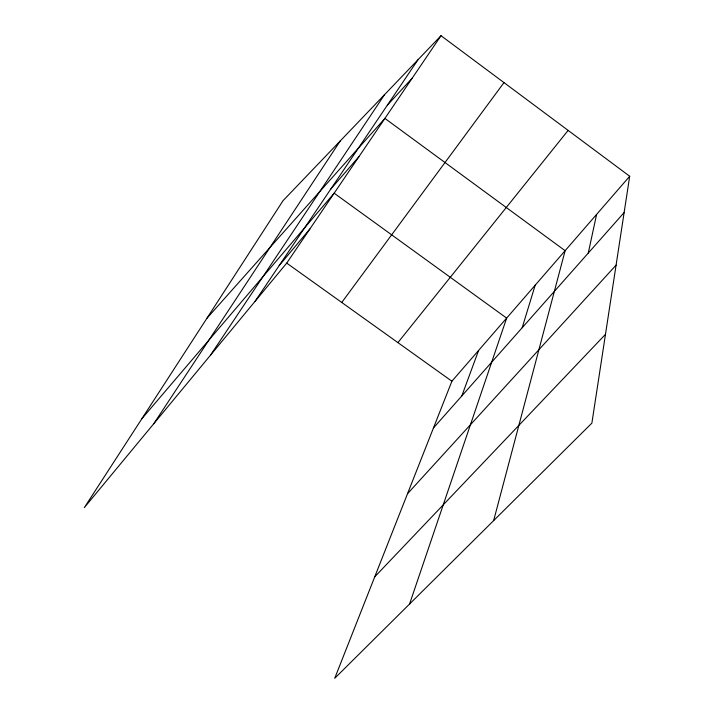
<?xml version="1.0" encoding="UTF-8"?>
<svg xmlns="http://www.w3.org/2000/svg" width="714" height="714" viewBox="0 0 714 714"><rect width="100%" height="100%" fill="white"/><g stroke="black" fill="none" stroke-linecap="round" stroke-linejoin="round"><path stroke-width="1.07" d="M629.694 176.26L591.879 423.134L334.714 678.3L451.891 381.214L629.694 176.26L441.02 35.7L283.039 200.688L84.306 507.636L286.716 263.109L441.02 35.7M588.274 253.059L596.592 214.414M493.651 520.595L565.122 250.694L384.9 118.408L206.864 318.337M522.184 327.717L535.179 285.207M409.559 604.035L506.645 318.105L334.152 193.191L141.916 418.654M461.815 395.922L478.621 350.404M153.742 423.75L340.248 140.944M210.416 355.286L384.543 94.685M255.05 301.353L418.002 59.735M341.756 302.459L503.986 82.61M397.912 342.613L568.13 130.394M279.236 265.501L309.858 228.989M330.769 189.076L358.901 156.714M433.452 427.972L624.134 212.549M407.524 493.704L616.084 265.117M387.291 105.279L412.237 78.121M374.716 576.867L605.481 334.331M286.716 263.109L451.891 381.214"/></g></svg>
